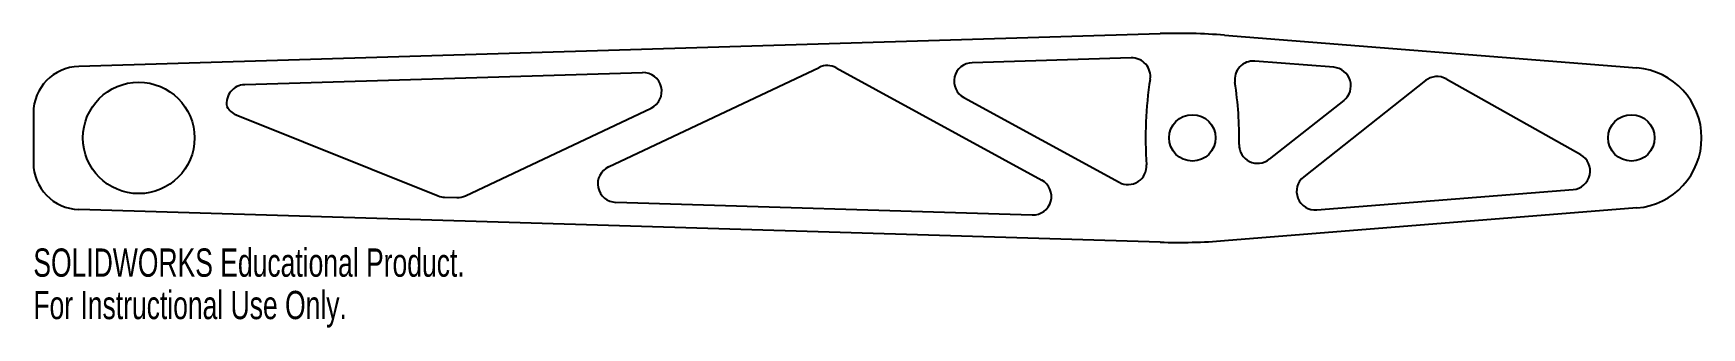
# Model space of a CAD drawing. Header units: millimetres. Extents: x -198 to 87, y 148 to 198.
import ezdxf

# ---------------------------------------------------------------- set-up
doc = ezdxf.new("R2010")
doc.units = ezdxf.units.MM
doc.styles.add('SLDTEXTSTYLE0', font='TXT', dxfattribs={"width": 0.7})

msp = doc.modelspace()

# ---------------------------------------------------------------- linework, layer by layer
at = {"color": 7, "linetype": 'Continuous', "lineweight": 25}
for p, q in [((-190.24, 192.24), (-5.48, 197.83)), ((5.47, 197.57), (75.95, 191.96)), ((-93.93, 191.15), (-161.9, 189.09)), ((-99.75, 175.03), (-63.74, 192.06)), ((-60.86, 191.98), (-25.74, 172.79)), ((-10.45, 193.68), (-37.62, 192.86)), ((24.15, 192.07), (10.66, 193.14)), ((39.84, 189.8), (19.02, 173.36)), ((66.35, 177.11), (43.36, 190.07)), ((-39.05, 186.9), (-12.53, 172.41)), ((25.87, 186.41), (13.13, 176.35)), ((-198, 184.24), (-198, 175.76)), ((-163.33, 183.92), (-128.83, 170.1)), ((-124.19, 170.11), (-92.48, 185.11)), ((21.24, 167.7), (65.04, 171.18)), ((-127.75, 169.87), (-125.64, 169.81)), ((-98.49, 168.99), (-27.36, 166.83)), ((-5.48, 162.17), (-190.24, 167.76)), ((75.95, 168.04), (5.47, 162.43))]:
    msp.add_line(p, q, dxfattribs=at)
for centre, radius in [((-180, 180), 9.53), ((0, 180), 3.97), ((75, 180), 3.97)]:
    msp.add_circle(centre, radius, dxfattribs=at)
for centre, radius, start, end in [((-2.46, 97.88), 100, 85.4548, 91.7357), ((-190, 184.24), 8, 91.7357, 180), ((-93.83, 187.98), 3.18, 295.3103, 91.7357), ((-62.38, 189.19), 3.18, 61.3546, 115.3103), ((-37.53, 189.68), 3.18, 91.7357, 241.3546), ((-10.35, 190.51), 3.18, 351.0628, 91.7357), ((10.41, 189.97), 3.17, 85.4548, 188.773), ((23.9, 188.9), 3.18, 308.3078, 85.4548), ((75, 180), 12, 274.5452, 85.4548), ((-161.81, 185.92), 3.18, 91.7357, 190.3886), ((56.46, 180), 64.46, 171.0628, 184.0732), ((-54.23, 180), 62.23, 358.9859, 8.773), ((41.8, 187.31), 3.18, 60.5853, 128.3078), ((-162.14, 186.87), 3.18, 208.675, 248.1611), ((11.16, 178.84), 3.18, 178.9859, 308.3078), ((64.79, 174.35), 3.18, 274.5452, 60.5853), ((-190, 175.76), 8, 180, 268.2643), ((-98.39, 172.16), 3.18, 115.3103, 268.2643), ((-11, 175.2), 3.18, 241.3546, 4.0732), ((-27.26, 170), 3.18, 268.2643, 61.3546), ((20.99, 170.87), 3.18, 128.3078, 274.5452), ((-127.65, 173.05), 3.18, 248.1611, 268.2643), ((-125.54, 172.98), 3.18, 268.2643, 295.3103), ((-2.46, 262.12), 100, 268.2643, 274.5452)]:
    msp.add_arc(centre, radius, start, end, dxfattribs=at)

# ---------------------------------------------------------------- texts
at = {"color": 7, "linetype": 'Continuous', "char_height": 4.8336, "attachment_point": 1, "style": 'SLDTEXTSTYLE0'}
for s, insert in [('SOLIDWORKS Educational Product.', (-198, 161.1)), ('For Instructional Use Only.', (-198, 153.85))]:
    msp.add_mtext(s, dxfattribs=dict(at, insert=insert))

doc.saveas('drawing.dxf')
